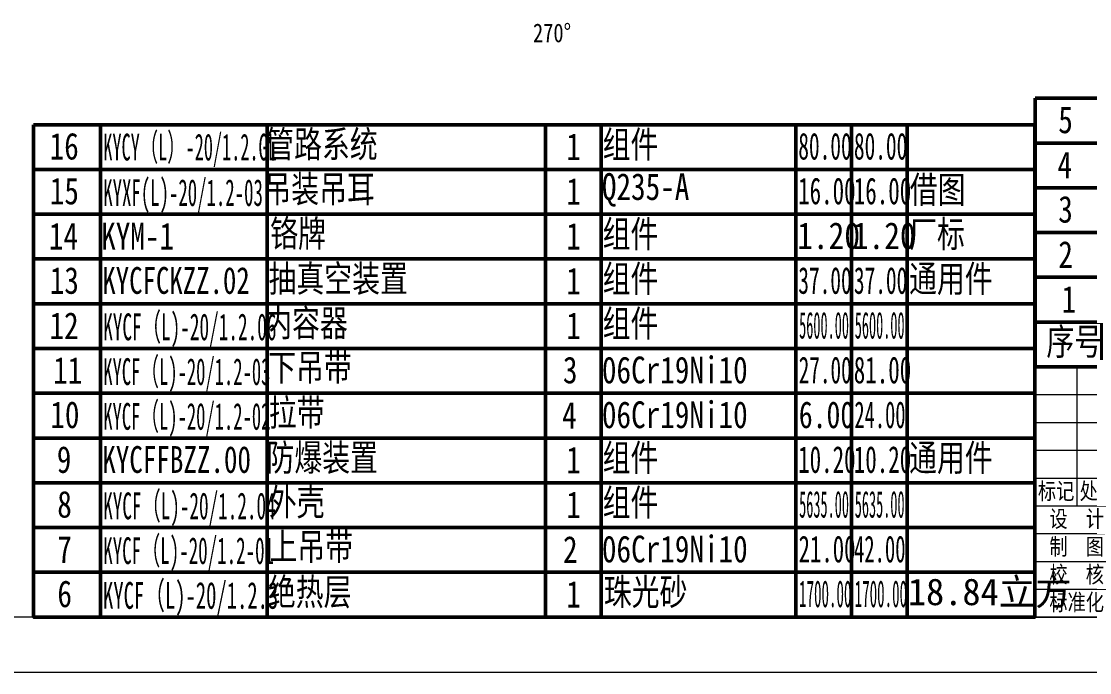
# Model space of a CAD drawing. Header units: millimetres. Extents: x 1505 to 130937, y -44938 to 37032.
# Drawn here: x 6172 to 10013, y -4322 to -1980 of the extents above; entities that cross this region are included whole.
import ezdxf

# ---------------------------------------------------------------- set-up
doc = ezdxf.new("R2010")
doc.units = ezdxf.units.MM
for name, color, linetype, lineweight in [('AM_0', 7, 'Continuous', 50), ('AM_5', 3, 'Continuous', 25), ('CDRAFT0', 7, 'Continuous', 18), ('RAHM2', 1, 'Continuous', 18), ('RAHM5', 7, 'Continuous', 18), ('TILE1', 5, 'Continuous', 18)]:
    doc.layers.add(name, color=color, linetype=linetype, lineweight=lineweight)
doc.styles.add('HZ', font='', dxfattribs={"width": 0.7})
doc.styles.add('PC_TEXTSTYLE', font='', dxfattribs={"width": 0.8})
doc.styles.get("Standard").update_dxf_attribs({"font": 'txt', "width": 0.8})
doc.styles.add('UserTxtStyle2', font='', dxfattribs={"width": 0.65})
doc.styles.add('UserTxtStyle32', font='', dxfattribs={"width": 0.758962})
doc.styles.add('UserTxtStyle34', font='', dxfattribs={"width": 0.8628})
doc.styles.add('UserTxtStyle35', font='', dxfattribs={"width": 0.780367})
doc.styles.add('UserTxtStyle41', font='', dxfattribs={"width": 0.580288})
doc.styles.add('UserTxtStyle45', font='', dxfattribs={"width": 0.737008})
doc.styles.add('UserTxtStyle46', font='', dxfattribs={"width": 0.683109})
doc.styles.add('UserTxtStyle47', font='', dxfattribs={"width": 0.745188})
doc.styles.add('UserTxtStyle48', font='', dxfattribs={"width": 0.630578})
doc.styles.add('UserTxtStyle49', font='', dxfattribs={"width": 0.721659})
doc.styles.add('UserTxtStyle50', font='', dxfattribs={"width": 0.540595})
doc.styles.add('UserTxtStyle51', font='', dxfattribs={"width": 0.496851})
doc.styles.add('UserTxtStyle52', font='', dxfattribs={"width": 0.527964})
doc.styles.add('UserTxtStyle53', font='', dxfattribs={"width": 0.572601})
doc.styles.add('UserTxtStyle61', font='', dxfattribs={"width": 0.58555})
doc.styles.add('UserTxtStyle65', font='', dxfattribs={"width": 0.565364})
doc.styles.add('UserTxtStyle66', font='', dxfattribs={"width": 0.410691})
doc.styles.add('UserTxtStyle67', font='', dxfattribs={"width": 0.997474})
doc.styles.add('UserTxtStyle68', font='', dxfattribs={"width": 0.520634})
doc.styles.add('UserTxtStyle69', font='', dxfattribs={"width": 0.624481})
doc.styles.add('UserTxtStyle70', font='', dxfattribs={"width": 0.525485})
doc.styles.add('UserTxtStyle71', font='', dxfattribs={"width": 0.390403})
doc.styles.add('UserTxtStyle72', font='', dxfattribs={"width": 0.741541})
doc.styles.add('UserTxtStyle73', font='', dxfattribs={"width": 0.509284})
doc.styles.add('UserTxtStyle74', font='', dxfattribs={"width": 0.560457})
doc.styles.add('UserTxtStyle75', font='', dxfattribs={"width": 0.735327})
doc.styles.add('UserTxtStyle76', font='', dxfattribs={"width": 0.515237})
doc.styles.add('UserTxtStyle77', font='', dxfattribs={"width": 0.500849})
doc.styles.get('HZ').set_extended_font_data('宋体')
doc.styles.get('PC_TEXTSTYLE').set_extended_font_data('宋体')
doc.styles.get('UserTxtStyle2').set_extended_font_data('宋体')
doc.styles.get('UserTxtStyle32').set_extended_font_data('宋体')
doc.styles.get('UserTxtStyle34').set_extended_font_data('宋体')
doc.styles.get('UserTxtStyle35').set_extended_font_data('宋体')
doc.styles.get('UserTxtStyle41').set_extended_font_data('宋体')
doc.styles.get('UserTxtStyle45').set_extended_font_data('宋体')
doc.styles.get('UserTxtStyle46').set_extended_font_data('宋体')
doc.styles.get('UserTxtStyle47').set_extended_font_data('宋体')
doc.styles.get('UserTxtStyle48').set_extended_font_data('宋体')
doc.styles.get('UserTxtStyle49').set_extended_font_data('宋体')
doc.styles.get('UserTxtStyle50').set_extended_font_data('宋体')
doc.styles.get('UserTxtStyle51').set_extended_font_data('宋体')
doc.styles.get('UserTxtStyle52').set_extended_font_data('宋体')
doc.styles.get('UserTxtStyle53').set_extended_font_data('宋体')
doc.styles.get('UserTxtStyle61').set_extended_font_data('宋体')
doc.styles.get('UserTxtStyle65').set_extended_font_data('宋体')
doc.styles.get('UserTxtStyle66').set_extended_font_data('宋体')
doc.styles.get('UserTxtStyle67').set_extended_font_data('宋体')
doc.styles.get('UserTxtStyle68').set_extended_font_data('宋体')
doc.styles.get('UserTxtStyle69').set_extended_font_data('宋体')
doc.styles.get('UserTxtStyle70').set_extended_font_data('宋体')
doc.styles.get('UserTxtStyle71').set_extended_font_data('宋体')
doc.styles.get('UserTxtStyle72').set_extended_font_data('宋体')
doc.styles.get('UserTxtStyle73').set_extended_font_data('宋体')
doc.styles.get('UserTxtStyle74').set_extended_font_data('宋体')
doc.styles.get('UserTxtStyle75').set_extended_font_data('宋体')
doc.styles.get('UserTxtStyle76').set_extended_font_data('宋体')
doc.styles.get('UserTxtStyle77').set_extended_font_data('宋体')

# ---------------------------------------------------------------- blocks, each defined once
blk = doc.blocks.new('*X3')
at = {"layer": 'CDRAFT0'}
blk.add_lwpolyline([(500, 200), (500, 16620), (11680, 16620), (11680, 200), (500, 200)], dxfattribs=at)
at = {"layer": 'TILE1'}
blk.add_lwpolyline([(0, 16820), (11880, 16820), (11880, 0), (0, 0)], dxfattribs=at)
blk = doc.blocks.new('*X4')
at = {"layer": 'CDRAFT0'}
for p, q in [((-3600, 0), (-3600, 900)), ((-3600, 900), (0, 900)), ((-3447.7, 400), (-3447.7, 900)), ((-3300, 0), (-3300, 900)), ((-2900, 400), (-2900, 900)), ((-2750, 400), (-2750, 900)), ((-2600, 400), (-2600, 900)), ((-2400, 0), (-2400, 900)), ((-1200, 900), (-1200, 0)), ((0, 900), (0, 0)), ((-1194.4, 620), (0, 620)), ((-600, 261.7), (-600, 620)), ((-400, 360), (-400, 620)), ((-200, 360.6), (-200, 620)), ((-1199.3, 520), (0, 520)), ((-3600, 400), (-2400, 400)), ((-3000, 0), (-3000, 400)), ((-2700, 0.3), (-2700, 400)), ((-2400, 360), (0, 360)), ((-1200, 260), (0, 260)), ((-3600, 0), (0, 0))]:
    blk.add_line(p, q, dxfattribs=at)
at = {"layer": 'RAHM2'}
for p, q in [((-3600, 800), (-2400, 800)), ((-3600, 700), (-2400, 700)), ((-3600, 600), (-2400, 600)), ((-3600, 500), (-2400, 500)), ((-1044.4, 360.6), (-1044.4, 520)), ((-894.4, 360.6), (-894.4, 520)), ((-744.4, 360.6), (-744.4, 520)), ((-3600, 300), (-2400, 300)), ((-3600, 200), (-2400, 200)), ((-3600, 100), (-2400, 100))]:
    blk.add_line(p, q, dxfattribs=at)
for s, insert, char_height, width, attachment_point, style in [('图  纸  标  记', (-900, 570), 60, 698, 5, 'PC_TEXTSTYLE'), ('数 量', (-562.3, 528.3), 60, 247.2, 7, 'PC_TEXTSTYLE'), ('重 量', (-300, 570), 60, 247.6, 5, 'PC_TEXTSTYLE'), ('比 例', (-100, 570), 60, 232.4, 5, 'PC_TEXTSTYLE'), ('标记', (-3523.9, 450), 60, 195.6, 5, 'PC_TEXTSTYLE'), ('处数', (-3373.9, 450), 60, 194.4, 5, 'PC_TEXTSTYLE'), (' 更改文件号', (-3100, 450), 60, 556.8, 5, 'PC_TEXTSTYLE'), ('修改', (-2820.7, 451.8), 60, 196.4, 5, 'PC_TEXTSTYLE'), ('批准', (-2671.7, 451.8), 60, 196.4, 5, 'PC_TEXTSTYLE'), ('日期', (-2500, 450), 60, 176.4, 5, 'PC_TEXTSTYLE'), ('13678', (-300, 440), 80, 270.833, 5, 'UserTxtStyle2'), ('设  计', (-3450, 350), 60, 297.2, 5, 'PC_TEXTSTYLE'), ('工  艺', (-2850, 350), 60, 295.6, 5, 'PC_TEXTSTYLE'), ('共         张', (-900, 310), 60, 657.6, 5, 'PC_TEXTSTYLE'), ('第         张', (-300, 310), 60, 657.2, 5, 'PC_TEXTSTYLE'), ('制  图', (-3450, 250), 60, 294, 5, 'PC_TEXTSTYLE'), ('审  核', (-2850, 250), 60, 294, 5, 'PC_TEXTSTYLE'), ('校  核', (-3450, 150), 60, 296.8, 5, 'PC_TEXTSTYLE'), ('批  准', (-2850, 150), 60, 298.8, 5, 'PC_TEXTSTYLE'), ('标准化', (-3450, 50), 60, 298.4, 5, 'PC_TEXTSTYLE'), ('日  期', (-2850, 50.3), 60, 278.8, 5, 'PC_TEXTSTYLE')]:
    blk.add_mtext(s, dxfattribs=dict(at, insert=insert, char_height=char_height, width=width, attachment_point=attachment_point, style=style))
at = {"layer": 'RAHM2', "color": 2, "insert": (-100, 440), "char_height": 80, "width": 266.133, "attachment_point": 5, "style": 'PC_TEXTSTYLE'}
blk.add_mtext('1:20', dxfattribs=at)
at = {"layer": 'RAHM5', "char_height": 140, "attachment_point": 5, "style": 'HZ'}
for s, insert, width in [('WKYCF(L)-20/1.2', (-592, 745.6), 1554.933), ('低温液氮储罐', (-1802.7, 630.4), 1245.417), ('总图', (-1793.2, 181.1), 400.167)]:
    blk.add_mtext(s, dxfattribs=dict(at, insert=insert, width=width))
blk = doc.blocks.new('*X142')
at = {"layer": 'AM_0', "color": 7}
blk.add_line((9817.2, -2256.5), (13417.2, -2256.5), dxfattribs=at)
at = {"layer": 'AM_0', "color": 1}
for p, q in [((10057.2, -2256.5), (10057.2, -2417.5)), ((10657.2, -2256.5), (10657.2, -2417.5)), ((11657.2, -2256.5), (11657.2, -2417.5)), ((11857.2, -2256.5), (11857.2, -2417.5)), ((12557.2, -2256.5), (12557.2, -2417.5)), ((12757.2, -2256.5), (12757.2, -2417.5)), ((12957.2, -2256.5), (12957.2, -2417.5)), ((9817.2, -2417.5), (13417.2, -2417.5)), ((10057.2, -2417.5), (10057.2, -2578.5)), ((10657.2, -2417.5), (10657.2, -2578.5)), ((11657.2, -2417.5), (11657.2, -2578.5)), ((11857.2, -2417.5), (11857.2, -2578.5)), ((12557.2, -2417.5), (12557.2, -2578.5)), ((12757.2, -2417.5), (12757.2, -2578.5)), ((12957.2, -2417.5), (12957.2, -2578.5)), ((9817.2, -2578.5), (13417.2, -2578.5)), ((10057.2, -2578.5), (10057.2, -2739.5)), ((10657.2, -2578.5), (10657.2, -2739.5)), ((11657.2, -2578.5), (11657.2, -2739.5)), ((11857.2, -2578.5), (11857.2, -2739.5)), ((12557.2, -2578.5), (12557.2, -2739.5)), ((12757.2, -2578.5), (12757.2, -2739.5)), ((12957.2, -2578.5), (12957.2, -2739.5)), ((9817.2, -2739.5), (13417.2, -2739.5)), ((10057.2, -2739.5), (10057.2, -2900.5)), ((10657.2, -2739.5), (10657.2, -2900.5)), ((11657.2, -2739.5), (11657.2, -2900.5)), ((11857.2, -2739.5), (11857.2, -2900.5)), ((12557.2, -2739.5), (12557.2, -2900.5)), ((12757.2, -2739.5), (12757.2, -2900.5)), ((12957.2, -2739.5), (12957.2, -2900.5)), ((9817.2, -2900.5), (13417.2, -2900.5)), ((10057.2, -2900.5), (10057.2, -3061.5)), ((10657.2, -2900.5), (10657.2, -3061.5)), ((11657.2, -2900.5), (11657.2, -3061.5)), ((11857.2, -2900.5), (11857.2, -3061.5)), ((12557.2, -2900.5), (12557.2, -3061.5)), ((12757.2, -2900.5), (12757.2, -3061.5)), ((12957.2, -2900.5), (12957.2, -3061.5)), ((9817.2, -3061.5), (13417.2, -3061.5)), ((10057.2, -3061.5), (10057.2, -3222.5)), ((10657.2, -3061.5), (10657.2, -3222.5)), ((11657.2, -3061.5), (11657.2, -3222.5)), ((11857.2, -3061.5), (11857.2, -3222.5)), ((12557.2, -3061.5), (12557.2, -3222.5)), ((12757.2, -3061.5), (12757.2, -3222.5)), ((12957.2, -3061.5), (12957.2, -3222.5))]:
    blk.add_line(p, q, dxfattribs=at)
at = {"layer": 'AM_0', "color": 7}
blk.add_lwpolyline([(9817.2, -2256.5), (9817.2, -3222.5), (13417.2, -3222.5), (13417.2, -2256.5)], dxfattribs=at)
at = {"layer": 'AM_0', "color": 2, "line_spacing_factor": 1.37}
for s, insert, char_height, width, attachment_point in [('底部支撑装置', (10664.5, -2277.6), 96.33, 941.333, 1), ('组件', (11863, -2279.3), 96.33, 304, 1), ('5', (9900.1, -2383.5), 96.3, 60, 7), ('4', (11717.2, -2383.5), 96.3, 64.286, 7), ('4', (9897.2, -2544.5), 96.3, 64.286, 7), ('支座', (10663, -2439.5), 96.33, 298.667, 1), ('3', (11720.1, -2544.5), 96.3, 60, 7), ('组件', (11863, -2440.3), 96.33, 304, 1), ('3', (9900.1, -2705.5), 96.3, 60, 7), ('垫圈 30', (10661.7, -2603), 96.33, 589.714, 1), ('3', (11720.1, -2705.5), 96.3, 60, 7), ('Q235-A', (11860.2, -2712.6), 96.33, 505.714, 7), ('地脚螺栓M30×800', (10662.8, -2761.5), 96.328, 1455.165, 1), ('3.6级', (11860.2, -2764.8), 96.33, 404.762, 1), ('2', (9900.4, -2866.5), 96.3, 60, 7), ('3', (11720.1, -2866.5), 96.3, 60, 7), ('螺母M30', (10658.6, -2925.8), 96.33, 620, 1), ('4级', (11860.2, -2925.8), 96.33, 267.619, 1), ('1', (9912.2, -3027.5), 96.3, 40, 7), ('6', (11722.7, -3027.5), 96.3, 57.143, 7), ('序号', (9857.4, -3083.5), 96.33, 296, 1), ('代  号', (10220.8, -3084.3), 96.33, 612.571, 1), ('名   称', (10974.3, -3082.6), 96.33, 810.286, 1), ('数量', (11680.1, -3082.6), 96.33, 305.333, 1), ('材   料', (12009, -3083.5), 96.33, 923.81, 1), ('单重', (12579.7, -3082.6), 96.33, 304, 1), ('总重', (12771.6, -3082.6), 96.33, 293.333, 1), ('备  注', (13053.6, -3083.5), 96.33, 639.238, 1)]:
    blk.add_mtext(s, dxfattribs=dict(at, insert=insert, char_height=char_height, width=width, attachment_point=attachment_point))
at = {"layer": 'AM_0', "color": 2, "attachment_point": 7, "line_spacing_factor": 1.37}
for s, insert, char_height, width, style in [('KYCF（L)-20/1.2.02', (10067.3, -2413.5), 96.328, 852.756, 'UserTxtStyle52'), ('15.00', (12565.7, -2383.5), 96.33, 249.979, 'UserTxtStyle48'), ('60.00', (12770, -2383.5), 96.33, 239.558, 'UserTxtStyle53'), ('KYCF（L)-20/1.2.01', (10067.1, -2574.5), 96.328, 847.947, 'UserTxtStyle50'), ('106.00', (12567.7, -2544.5), 96.33, 244.877, 'UserTxtStyle51'), ('318.00', (12767.7, -2544.5), 96.33, 244.877, 'UserTxtStyle51'), ('GB/T96-2002', (10068.1, -2730.6), 96.328, 819.598, 'UserTxtStyle49'), ('0.10', (12562.3, -2705.5), 96.33, 258.733, 'UserTxtStyle34'), ('0.30', (12763.5, -2705.5), 96.33, 250.832, 'UserTxtStyle35'), ('GB/T799-1988', (10068.5, -2891.6), 96.328, 826.46, 'UserTxtStyle46'), ('4.50', (12564, -2866.5), 96.33, 239.525, 'UserTxtStyle47'), ('13.50', (12765.7, -2866.5), 96.33, 249.979, 'UserTxtStyle48'), ('GB/T41-2000', (10067.9, -3052.6), 96.328, 821.237, 'UserTxtStyle45'), ('0.60', (12563.5, -3027.5), 96.33, 250.832, 'UserTxtStyle35'), ('3.60', (12763.5, -3027.5), 96.33, 250.926, 'UserTxtStyle35')]:
    blk.add_mtext(s, dxfattribs=dict(at, insert=insert, char_height=char_height, width=width, style=style))
blk = doc.blocks.new('*X279')
at = {"layer": 'AM_0', "color": 7}
blk.add_line((6216.3, -2351.5), (9816.3, -2351.5), dxfattribs=at)
at = {"layer": 'AM_0', "color": 1}
for p, q in [((6456.3, -2351.5), (6456.3, -2512.5)), ((7056.3, -2351.5), (7056.3, -2512.5)), ((8056.3, -2351.5), (8056.3, -2512.5)), ((8256.3, -2351.5), (8256.3, -2512.5)), ((8956.3, -2351.5), (8956.3, -2512.5)), ((9156.3, -2351.5), (9156.3, -2512.5)), ((9356.3, -2351.5), (9356.3, -2512.5)), ((6216.3, -2512.5), (9816.3, -2512.5)), ((6456.3, -2512.5), (6456.3, -2673.5)), ((7056.3, -2512.5), (7056.3, -2673.5)), ((8056.3, -2512.5), (8056.3, -2673.5)), ((8256.3, -2512.5), (8256.3, -2673.5)), ((8956.3, -2512.5), (8956.3, -2673.5)), ((9156.3, -2512.5), (9156.3, -2673.5)), ((9356.3, -2512.5), (9356.3, -2673.5)), ((6216.3, -2673.5), (9816.3, -2673.5)), ((6456.3, -2673.5), (6456.3, -2834.5)), ((7056.3, -2673.5), (7056.3, -2834.5)), ((8056.3, -2673.5), (8056.3, -2834.5)), ((8256.3, -2673.5), (8256.3, -2834.5)), ((8956.3, -2673.5), (8956.3, -2834.5)), ((9156.3, -2673.5), (9156.3, -2834.5)), ((9356.3, -2673.5), (9356.3, -2834.5)), ((6216.3, -2834.5), (9816.3, -2834.5)), ((6456.3, -2834.5), (6456.3, -2995.5)), ((7056.3, -2834.5), (7056.3, -2995.5)), ((8056.3, -2834.5), (8056.3, -2995.5)), ((8256.3, -2834.5), (8256.3, -2995.5)), ((8956.3, -2834.5), (8956.3, -2995.5)), ((9156.3, -2834.5), (9156.3, -2995.5)), ((9356.3, -2834.5), (9356.3, -2995.5)), ((6216.3, -2995.5), (9816.3, -2995.5)), ((6456.3, -2995.5), (6456.3, -3156.5)), ((7056.3, -2995.5), (7056.3, -3156.5)), ((8056.3, -2995.5), (8056.3, -3156.5)), ((8256.3, -2995.5), (8256.3, -3156.5)), ((8956.3, -2995.5), (8956.3, -3156.5)), ((9156.3, -2995.5), (9156.3, -3156.5)), ((9356.3, -2995.5), (9356.3, -3156.5)), ((6216.3, -3156.5), (9816.3, -3156.5)), ((6456.3, -3156.5), (6456.3, -3317.5)), ((7056.3, -3156.5), (7056.3, -3317.5)), ((8056.3, -3156.5), (8056.3, -3317.5)), ((8256.3, -3156.5), (8256.3, -3317.5)), ((8956.3, -3156.5), (8956.3, -3317.5)), ((9156.3, -3156.5), (9156.3, -3317.5)), ((9356.3, -3156.5), (9356.3, -3317.5)), ((6216.3, -3317.5), (9816.3, -3317.5)), ((6456.3, -3317.5), (6456.3, -3478.5)), ((7056.3, -3317.5), (7056.3, -3478.5)), ((8056.3, -3317.5), (8056.3, -3478.5)), ((8256.3, -3317.5), (8256.3, -3478.5)), ((8956.3, -3317.5), (8956.3, -3478.5)), ((9156.3, -3317.5), (9156.3, -3478.5)), ((9356.3, -3317.5), (9356.3, -3478.5)), ((6216.3, -3478.5), (9816.3, -3478.5)), ((6456.3, -3478.5), (6456.3, -3639.5)), ((7056.3, -3478.5), (7056.3, -3639.5)), ((8056.3, -3478.5), (8056.3, -3639.5)), ((8256.3, -3478.5), (8256.3, -3639.5)), ((8956.3, -3478.5), (8956.3, -3639.5)), ((9156.3, -3478.5), (9156.3, -3639.5)), ((9356.3, -3478.5), (9356.3, -3639.5)), ((6216.3, -3639.5), (9816.3, -3639.5)), ((6456.3, -3639.5), (6456.3, -3800.5)), ((7056.3, -3639.5), (7056.3, -3800.5)), ((8056.3, -3639.5), (8056.3, -3800.5)), ((8256.3, -3639.5), (8256.3, -3800.5)), ((8956.3, -3639.5), (8956.3, -3800.5)), ((9156.3, -3639.5), (9156.3, -3800.5)), ((9356.3, -3639.5), (9356.3, -3800.5)), ((6216.3, -3800.5), (9816.3, -3800.5)), ((6456.3, -3800.5), (6456.3, -3961.5)), ((7056.3, -3800.5), (7056.3, -3961.5)), ((8056.3, -3800.5), (8056.3, -3961.5)), ((8256.3, -3800.5), (8256.3, -3961.5)), ((8956.3, -3800.5), (8956.3, -3961.5)), ((9156.3, -3800.5), (9156.3, -3961.5)), ((9356.3, -3800.5), (9356.3, -3961.5)), ((6216.3, -3961.5), (9816.3, -3961.5)), ((6456.3, -3961.5), (6456.3, -4122.5)), ((7056.3, -3961.5), (7056.3, -4122.5)), ((8056.3, -3961.5), (8056.3, -4122.5)), ((8256.3, -3961.5), (8256.3, -4122.5)), ((8956.3, -3961.5), (8956.3, -4122.5)), ((9156.3, -3961.5), (9156.3, -4122.5)), ((9356.3, -3961.5), (9356.3, -4122.5))]:
    blk.add_line(p, q, dxfattribs=at)
at = {"layer": 'AM_0', "color": 7}
blk.add_lwpolyline([(6216.3, -2351.5), (6216.3, -4122.5), (9816.3, -4122.5), (9816.3, -2351.5)], dxfattribs=at)
at = {"layer": 'AM_0', "color": 2, "line_spacing_factor": 1.37}
for s, insert, char_height, width, attachment_point, style in [('KYCY（L）-20/1.2.GL', (6466.8, -2503.6), 96.328, 841.399, 7, 'UserTxtStyle77'), ('80.00', (8965.5, -2478.5), 96.33, 244.676, 7, 'UserTxtStyle61'), ('80.00', (9165.5, -2478.5), 96.33, 244.676, 7, 'UserTxtStyle61'), ('KYXF(L)-20/1.2-03', (6466.6, -2669.5), 96.328, 850.141, 7, 'UserTxtStyle76'), ('16.00', (8964.9, -2639.5), 96.33, 249.979, 7, 'UserTxtStyle48'), ('16.00', (9164.9, -2639.5), 96.33, 249.979, 7, 'UserTxtStyle48'), ('1.20', (8961.4, -2800.5), 96.33, 258.84, 7, 'UserTxtStyle34'), ('1.20', (9161.4, -2800.5), 96.33, 258.84, 7, 'UserTxtStyle34'), ('KYCFCKZZ.02', (6463.3, -2961.5), 96.328, 803.607, 7, 'UserTxtStyle75'), ('37.00', (8965.5, -2961.5), 96.33, 244.676, 7, 'UserTxtStyle61'), ('37.00', (9165.5, -2961.5), 96.33, 244.676, 7, 'UserTxtStyle61'), ('KYCF（L)-20/1.2.06', (6466.4, -3152.5), 96.328, 850.762, 7, 'UserTxtStyle52'), ('5600.00', (8968.5, -3122.5), 96.33, 238.425, 7, 'UserTxtStyle71'), ('5600.00', (9168.5, -3122.5), 96.33, 238.425, 7, 'UserTxtStyle71'), ('KYCF（L)-20/1.2-03', (6466.7, -3313.5), 96.328, 867.042, 7, 'UserTxtStyle73'), ('27.00', (8967.1, -3283.5), 96.33, 242.477, 7, 'UserTxtStyle41'), ('81.00', (9164.9, -3283.5), 96.33, 249.979, 7, 'UserTxtStyle48'), ('KYCF（L)-20/1.2-02', (6466.7, -3474.5), 96.328, 865.586, 7, 'UserTxtStyle73'), ('6.00', (8967.5, -3444.5), 96.33, 243.977, 7, 'UserTxtStyle32'), ('24.00', (9167.3, -3444.5), 96.33, 234.191, 7, 'UserTxtStyle74'), ('KYCFFBZZ.00', (6463.2, -3605.5), 96.328, 798.481, 7, 'UserTxtStyle72'), ('10.20', (8964.9, -3605.5), 96.33, 249.979, 7, 'UserTxtStyle48'), ('10.20', (9164.9, -3605.5), 96.33, 249.979, 7, 'UserTxtStyle48'), ('KYCF（L)-20/1.2.04', (6466.4, -3796.5), 96.328, 852.397, 7, 'UserTxtStyle70'), ('5635.00', (8968.5, -3766.5), 96.33, 238.425, 7, 'UserTxtStyle71'), ('5635.00', (9168.5, -3766.5), 96.33, 238.425, 7, 'UserTxtStyle71'), ('KYCF（L)-20/1.2-01', (6466.5, -3957.5), 96.328, 861.263, 7, 'UserTxtStyle68'), ('21.00', (8966.5, -3927.5), 96.33, 247.562, 7, 'UserTxtStyle69'), ('42.00', (9165.8, -3927.5), 96.33, 236.241, 7, 'UserTxtStyle65'), ('KYCF（L)-20/1.2.3', (6465.8, -4118.5), 96.328, 859.67, 7, 'UserTxtStyle65'), ('1700.00', (8968.2, -4088.5), 96.33, 241.559, 7, 'UserTxtStyle66'), ('1700.00', (9168.2, -4088.5), 96.33, 241.559, 7, 'UserTxtStyle66'), ('18.84立方', (9359.4, -3983.5), 96.33, 977.287, 1, 'UserTxtStyle67')]:
    blk.add_mtext(s, dxfattribs=dict(at, insert=insert, char_height=char_height, width=width, attachment_point=attachment_point, style=style))
for s, insert, char_height, width, attachment_point in [('管路系统', (7052.6, -2373.5), 96.33, 609.333, 1), ('组件', (8262.1, -2374.3), 96.33, 304, 1), ('16', (6273.8, -2478.5), 96.33, 115.714, 7), ('1', (8131.3, -2478.5), 96.3, 40, 7), ('吊装吊耳', (7042.4, -2534.5), 96.33, 601.333, 1), ('Q235-A', (8259.3, -2646.6), 96.33, 505.714, 7), ('借图', (9366.3, -2537), 96.33, 292, 1), ('15', (6274.3, -2639.5), 96.33, 120, 7), ('1', (8131.3, -2639.5), 96.3, 40, 7), ('铬牌', (7066.6, -2694.6), 96.33, 313.333, 1), ('组件', (8262.1, -2696.3), 96.33, 304, 1), ('厂标', (9363.9, -2696.3), 96.33, 310.667, 1), ('14', (6271.3, -2800.5), 96.33, 124.286, 7), ('KYM-1', (6459.3, -2800.5), 96.33, 411.429, 7), ('1', (8131.3, -2800.5), 96.3, 40, 7), ('抽真空装置', (7061, -2856.5), 96.33, 782.667, 1), ('13', (6274.3, -2961.5), 96.33, 120, 7), ('1', (8131.3, -2961.5), 96.3, 40, 7), ('组件', (8262.1, -2857.3), 96.33, 304, 1), ('通用件', (9363.7, -2857.3), 96.33, 472, 1), ('12', (6273.3, -3122.5), 96.33, 120, 7), ('内容器', (7045.3, -3016.6), 96.33, 458.667, 1), ('1', (8131.3, -3122.5), 96.3, 40, 7), ('组件', (8262.1, -3018.3), 96.33, 304, 1), ('下吊带', (7059.7, -3283.5), 96.33, 354.167, 7), ('3', (8119.3, -3283.5), 96.3, 60, 7), ('06Cr19Ni10', (8259.4, -3283.5), 96.33, 685.714, 7), ('11', (6286.3, -3283.5), 96.33, 86.053, 7), ('拉带', (7062.1, -3338.6), 96.33, 296, 1), ('06Cr19Ni10', (8259.4, -3444.5), 96.33, 685.714, 7), ('10', (6276.3, -3444.5), 96.33, 120, 7), ('4', (8116.3, -3444.5), 96.3, 64.286, 7), ('防爆装置', (7053.7, -3500.5), 96.33, 614.667, 1), ('组件', (8262.1, -3501.3), 96.33, 304, 1), ('通用件', (9363.7, -3501.3), 96.33, 472, 1), ('9', (6299.6, -3605.5), 96.3, 57.143, 7), ('1', (8131.3, -3605.5), 96.3, 40, 7), ('外壳', (7062.1, -3660.6), 96.33, 292, 1), ('组件', (8262.1, -3662.3), 96.33, 304, 1), ('8', (6301.3, -3766.5), 96.3, 60, 7), ('1', (8131.3, -3766.5), 96.3, 40, 7), ('7', (6301.3, -3927.5), 96.3, 60, 7), ('上吊带', (7064.1, -3927.5), 96.33, 359.375, 7), ('2', (8119.6, -3927.5), 96.3, 60, 7), ('06Cr19Ni10', (8259.4, -3927.5), 96.33, 685.714, 7), ('6', (6301.8, -4088.5), 96.3, 57.143, 7), ('绝热层', (7058.6, -3983.5), 96.33, 457.333, 1), ('珠光砂', (8266.3, -3983.5), 96.33, 468, 1), ('1', (8131.3, -4088.5), 96.3, 40, 7)]:
    blk.add_mtext(s, dxfattribs=dict(at, insert=insert, char_height=char_height, width=width, attachment_point=attachment_point))

msp = doc.modelspace()

# ---------------------------------------------------------------- block references
at = {"layer": 'AM_0', "linetype": 'Continuous', "lineweight": 18}
for name, p in [('*X3', (1736.32433, -4322.46871)), ('*X4', (13416.32433, -4122.46871))]:
    msp.add_blockref(name, p, dxfattribs=at)
at = {"layer": 'AM_0'}
for name in ['*X142', '*X279']:
    msp.add_blockref(name, (0, 0), dxfattribs=at)

# ---------------------------------------------------------------- texts
at = {"layer": 'AM_5', "color": 2, "insert": (8011.57345, -2056.11861), "char_height": 67.429688, "width": 174, "attachment_point": 7, "line_spacing_factor": 1.37}
msp.add_mtext('270%%D', dxfattribs=at)

doc.saveas('drawing.dxf')
